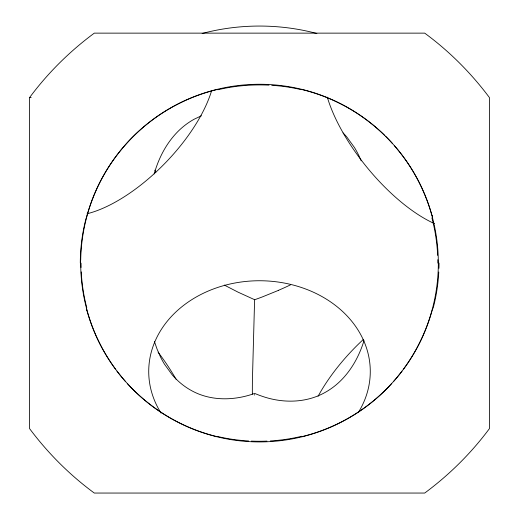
<?xml version="1.0" encoding="UTF-8"?>
<svg xmlns="http://www.w3.org/2000/svg" width="519" height="519" viewBox="0 0 519 519"><rect width="100%" height="100%" fill="white"/><g stroke="black" fill="none" stroke-linecap="round" stroke-linejoin="round"><path stroke-width="0.78" d="M80.529 263.094L80.549 260.142M86.42 310.576L86.465 308.734L86.731 309.733M432.574 215.716L432.554 216.689M432.535 217.338L432.353 216.76M432.301 309.609L432.535 308.734L432.561 309.966M86.809 216.176L86.485 217.383L86.433 216.151M154.169 173.936C158.808 157.542 167.008 141.862 179.438 130.022A78.369 69.741 -85.2 0 1 194.106 119.253L201.437 115.782M364.02 340.607C359.284 355.995 351.292 370.618 339.562 381.789A78.369 69.741 -85.2 0 1 324.894 392.559C305.918 403.192 282.602 403.347 262.367 396.341A133.033 118.384 -85.2 0 1 254.667 393.415C234.277 400.765 210.597 401.31 191.303 390.489A78.791 68.236 89.5 0 1 172.198 374.841L164.504 364.241A87.724 75.969 89.5 0 1 160.429 356.806L157.01 348.976L154.428 341.508M29.544 97.617C47.767 73.043 69.708 51.323 94.296 33.138L424.704 33.138C449.357 51.258 471.161 73.101 489.456 97.617L489.456 428.571C471.233 453.145 449.292 474.859 424.704 493.05L94.296 493.05C69.643 474.924 47.839 453.081 29.544 428.571L29.544 97.617L31.159 97.617M278.249 290.458L262.374 296.907A132.442 35.564 -28.2 0 1 254.667 299.723L238.007 292.132L224.292 285.067M202.131 33.501C239.48 23.576 279.52 23.576 316.869 33.501M303.167 89.534L302.032 89.56A179.01 179.01 0 0 1 384.391 135.128M215.547 436.661L216.968 436.628A178.802 178.802 0 0 1 127.343 383.573M215.547 89.528L216.968 89.56A179.01 179.01 0 0 0 134.609 135.128L132.948 136.763A178.581 178.581 0 0 0 86.971 215.56M303.167 436.654L302.032 436.628A178.802 178.802 0 0 0 391.657 383.573M385.533 136.25L386.052 136.763A178.581 178.581 0 0 1 392.533 143.581M361.198 160.845L359.485 156.933A88.366 76.527 89.5 0 0 354.496 147.571L346.802 136.977A78.791 68.236 89.5 0 0 343.033 132.903M80.289 263.094A121.706 80.782 -90 0 1 86.193 218.019M86.783 307.761A122.945 80.782 89.8 0 1 81.23 271.885M81.048 267.499A122.945 80.782 89.8 0 1 80.964 263.088M80.711 260.149A178.821 178.821 0 0 1 350.617 109.217A178.821 178.821 0 0 1 348.074 418.444A178.821 178.821 0 0 1 80.692 263.094M432.093 310.498A178.802 178.802 0 0 1 403.639 369.003M402.024 371.156A178.802 178.802 0 0 1 393.908 381.063M301.824 436.258A122.445 80.25 -0.2 0 1 270.386 440.936M267 441.111A122.445 80.25 -0.2 0 1 251.313 441.105M248.607 440.975A122.445 80.25 -0.2 0 1 217.111 436.375M125.092 381.063A178.802 178.802 0 0 1 116.976 371.156M115.361 369.003A178.802 178.802 0 0 1 86.699 309.739M217.805 89.774A122.445 80.25 -0.2 0 1 269.037 85.142M271.735 85.298A122.445 80.25 -0.2 0 1 301.254 89.657M431.879 217.85A121.706 79.926 89.8 0 1 437.66 255.419M437.809 259.682A121.706 79.926 89.8 0 1 437.854 263.101M439.042 263.101A122.945 81.788 -90 0 1 438.938 268.31M438.782 272.008A122.945 81.788 -90 0 1 433.086 308.286M394.446 145.748A178.581 178.581 0 0 1 432.029 215.56M254.641 394.557A144.704 3.62 -87.9 0 1 254.589 395.089M290.445 284.892A94.503 25.379 -28.2 0 1 278.275 290.4M254.673 299.735A154.247 3.73 -88 0 0 254.407 307.008L252.409 380.336A75.566 1.888 -88 0 0 252.364 394.142M434.474 223.618A110.781 44.932 50.7 0 1 327.301 97.163M158.074 352.154A110.781 44.932 50.7 0 1 176.032 379.207M211.564 90.838A110.781 48.676 -45.7 0 1 87.062 213.77M318.056 396.308A110.781 48.676 -45.7 0 1 363.365 339.439M155.83 172.314A110.781 90.747 0 0 1 154.876 170.154M161.026 413.059A110.781 90.747 0 0 1 259.111 280.747A110.781 90.747 0 0 1 358.331 412.488"/></g></svg>
